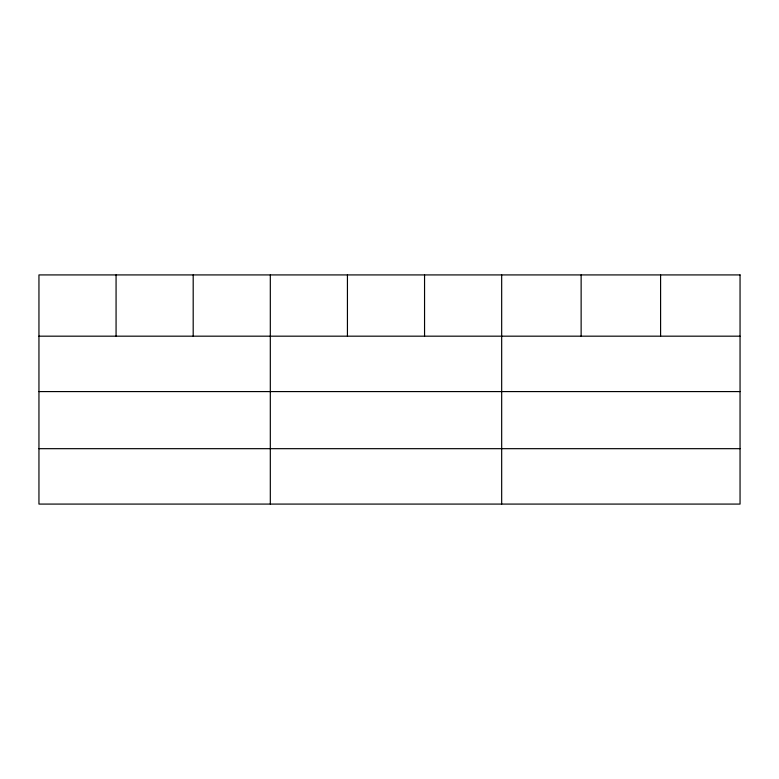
<?xml version="1.0" encoding="UTF-8"?>
<svg xmlns="http://www.w3.org/2000/svg" width="779" height="779" viewBox="0 0 779 779"><rect width="100%" height="100%" fill="white"/><g stroke="black" fill="none" stroke-linecap="round" stroke-linejoin="round"><path stroke-width="1.17" d="M38.95 336.177L740.05 336.177M38.95 391.584L740.05 391.584M38.95 448.675L740.05 448.675M660.592 274.919L660.592 336.177M581.134 274.919L581.134 336.177M501.676 274.919L501.676 504.081M424.555 274.919L424.555 336.177M347.434 274.919L347.434 336.177M270.313 274.919L270.313 504.081M193.192 274.919L193.192 336.177M116.071 274.919L116.071 336.177M740.05 274.919L38.95 274.919L38.95 504.081L740.05 504.081L740.05 274.919"/></g></svg>
